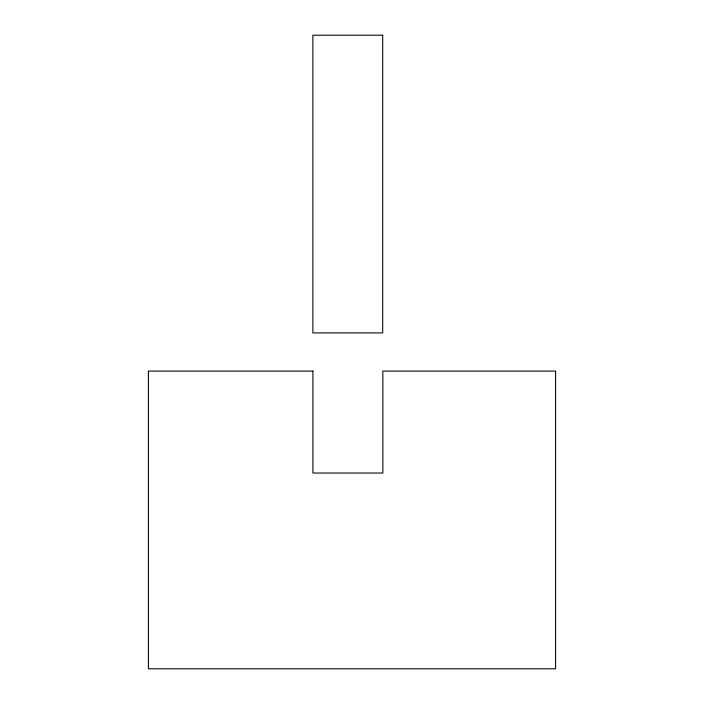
<?xml version="1.0" encoding="UTF-8"?>
<svg xmlns="http://www.w3.org/2000/svg" width="704" height="704" viewBox="0 0 704 704"><rect width="100%" height="100%" fill="white"/><g stroke="black" fill="none" stroke-linecap="round" stroke-linejoin="round"><path stroke-width="1.06" d="M382.694 35.2L312.875 35.2L312.875 332.913L382.694 332.913L382.694 35.2M312.91 371.087L148.412 371.087L148.412 668.8L555.588 668.8L555.588 371.087L382.853 371.087L382.853 473.035L312.91 473.035L312.91 371.087"/></g></svg>
